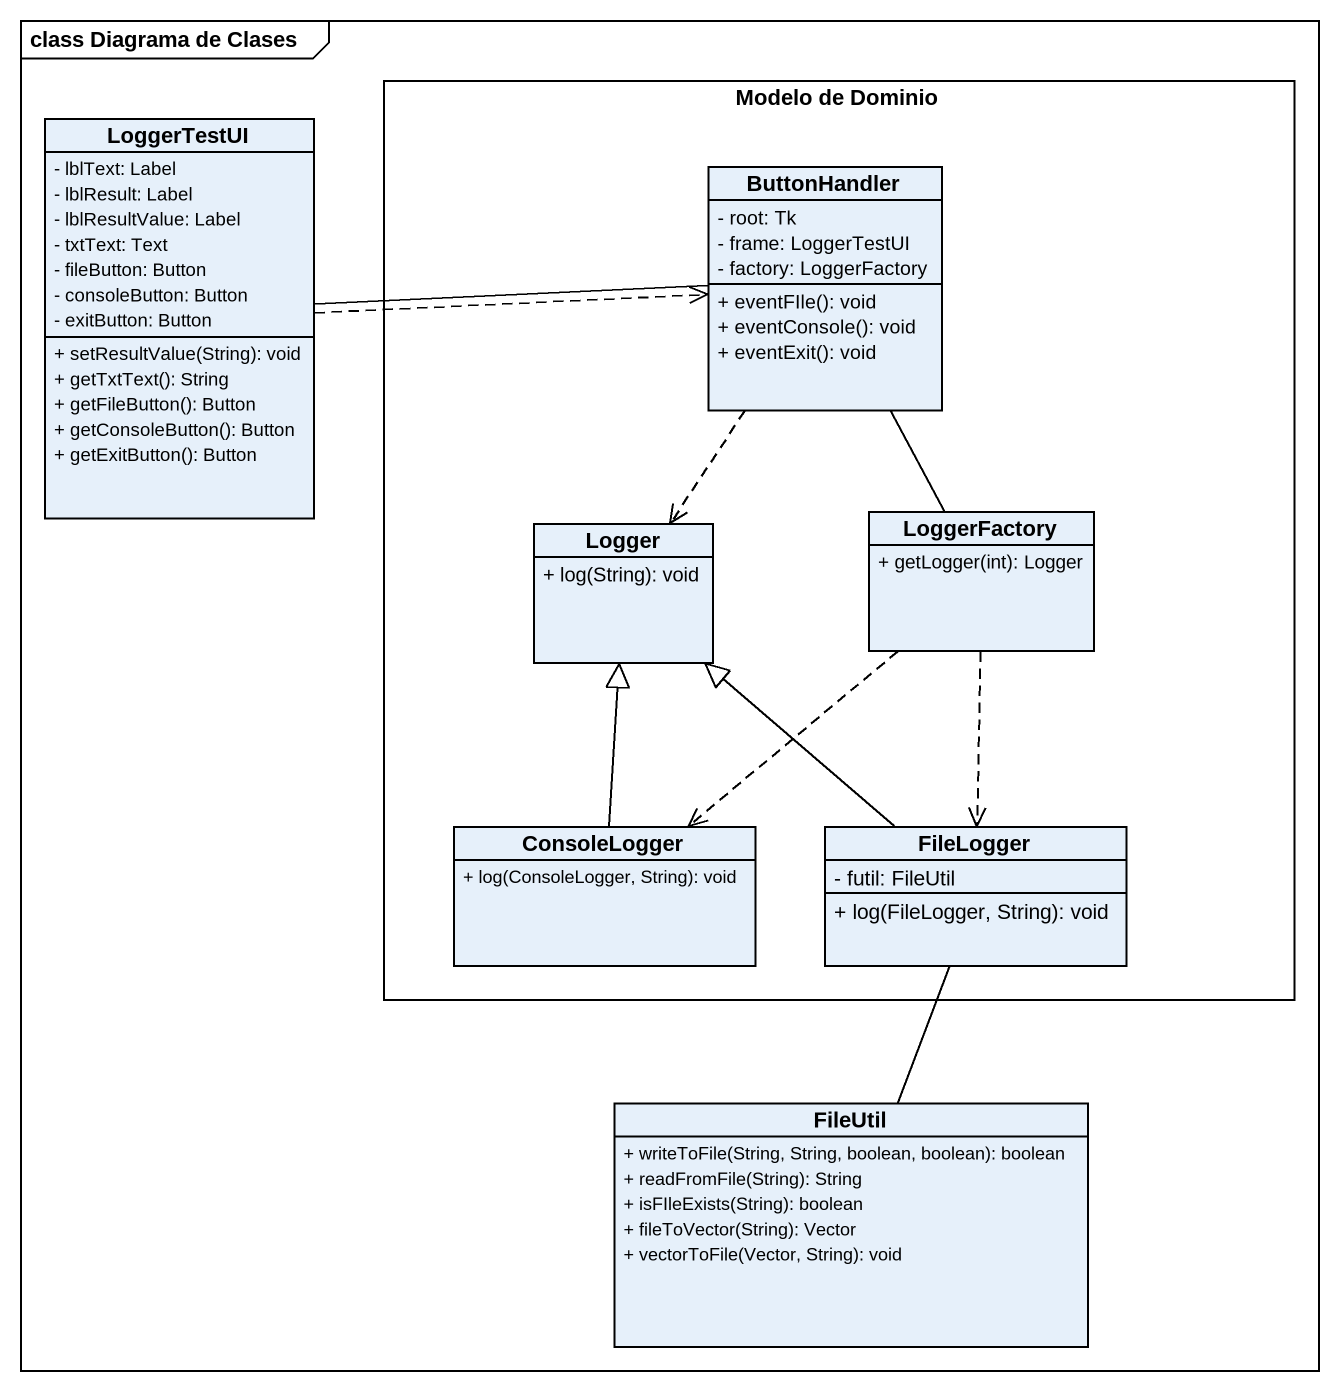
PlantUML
@startuml
mainframe class Diagrama de Clases
hide circle
hide empty members
skinparam classAttributeIconSize 0
rectangle "Modelo de Dominio" as Modelo_de_Dominio {
  class ButtonHandler {
    - root: Tk
    - frame: LoggerTestUI
    - factory: LoggerFactory
    + eventFIle(): void
    + eventConsole(): void
    + eventExit(): void
  }
  class Logger {
    + log(String): void
  }
  class LoggerFactory {
    + getLogger(int): Logger
  }
  class ConsoleLogger {
    + log(ConsoleLogger, String): void
  }
  class FileLogger {
    - futil: FileUtil
    + log(FileLogger, String): void
  }
}
class LoggerTestUI {
  - lblText: Label
  - lblResult: Label
  - lblResultValue: Label
  - txtText: Text
  - fileButton: Button
  - consoleButton: Button
  - exitButton: Button
  + setResultValue(String): void
  + getTxtText(): String
  + getFileButton(): Button
  + getConsoleButton(): Button
  + getExitButton(): Button
}
class FileUtil {
  + writeToFile(String, String, boolean, boolean): boolean
  + readFromFile(String): String
  + isFIleExists(String): boolean
  + fileToVector(String): Vector
  + vectorToFile(Vector, String): void
}
LoggerTestUI .right.> ButtonHandler
ButtonHandler -left- LoggerTestUI
ButtonHandler ..> Logger
ButtonHandler -- LoggerFactory
LoggerFactory ..> ConsoleLogger
LoggerFactory ..> FileLogger
ConsoleLogger -up-|> Logger
FileLogger -up-|> Logger
FileLogger -- FileUtil
@enduml
